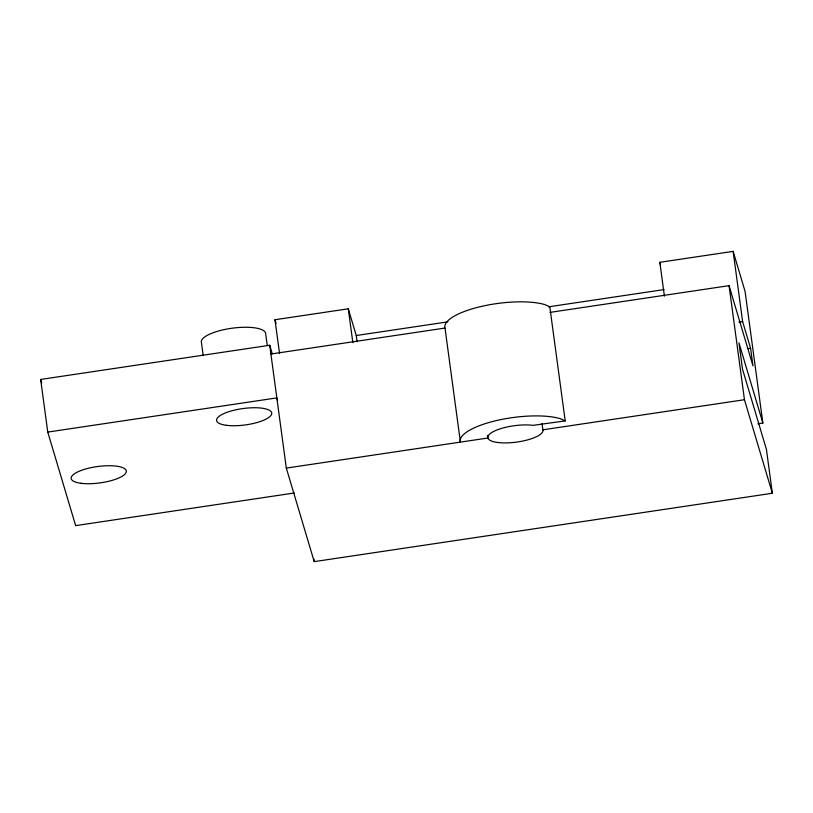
<?xml version="1.0" encoding="UTF-8"?>
<svg xmlns="http://www.w3.org/2000/svg" width="813" height="813" viewBox="0 0 813 813"><rect width="100%" height="100%" fill="white"/><g stroke="black" fill="none" stroke-linecap="round" stroke-linejoin="round"><path stroke-width="1.22" d="M279.56 353.584L274.987 319.743L348.289 308.798L356.257 335.525L357.11 341.795M664.404 296.145L659.831 262.304L733.133 251.369L745.084 291.45L762.868 423.065L757.838 423.817M294.245 493.003L75.65 525.625L47.764 432.089L40.65 379.447L269.723 345.261L272.264 353.767M356.257 335.525L447.963 321.836M548.46 306.836L664.028 289.591M270.912 354.031L445.006 328.056A55.64 16.545 -7.7 0 1 481.133 306.481A55.64 16.545 -7.7 0 1 545.208 304.723L549.801 306.826L565.208 420.9L533.145 425.341A27.825 8.272 -7.7 0 0 490.391 433.461A27.825 8.272 -7.7 0 0 510.584 442.719A27.825 8.272 -7.7 0 0 542.881 429.813L744.464 399.722L772.35 493.257L314.204 561.631L286.318 468.095L269.723 345.261M550.005 312.385L729.058 285.658L752.96 365.83L750.582 348.289L742.615 321.562L733.133 251.369M738.895 322.121L742.615 321.562M47.764 432.089L276.837 397.903L277.558 400.331M748.102 348.655L750.582 348.289M286.318 468.095L487.902 438.014L487.566 435.504M565.208 420.9L560.614 418.786A55.64 16.545 -7.7 0 0 496.55 420.545A55.64 16.545 -7.7 0 0 460.412 442.12L445.006 328.056M762.868 423.065L738.966 342.893L742.523 369.214L766.425 449.386L772.35 493.257M659.831 262.304L660.552 264.733M274.987 319.743L276.074 323.381M40.65 379.447L41.737 383.086M729.058 285.658L744.464 399.722M542.037 423.543L542.881 429.813M348.289 308.798L352.862 342.639M313.869 559.131L314.204 561.631M267.264 345.515L265.566 332.984A32.459 9.654 -7.7 0 0 230.709 328.411A32.459 9.654 -7.7 0 0 201.431 342.558L203.118 355.088M226.421 425.311A27.825 8.272 -7.7 0 0 271.339 414.854A27.825 8.272 -7.7 0 0 234.744 410.057A27.825 8.272 -7.7 0 0 226.421 425.311M81.005 483.298A27.825 8.272 -7.7 0 0 125.924 472.841A27.825 8.272 -7.7 0 0 89.328 468.044A27.825 8.272 -7.7 0 0 81.005 483.298"/></g></svg>
